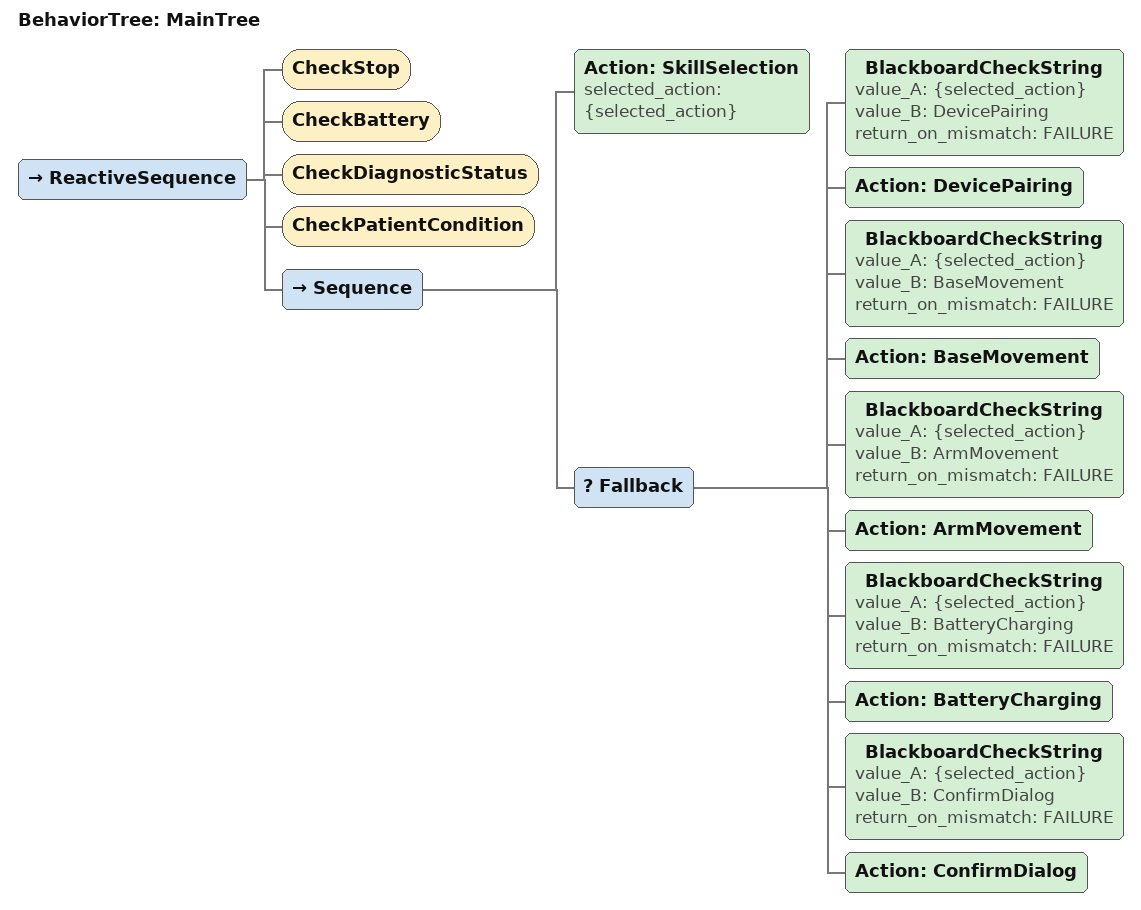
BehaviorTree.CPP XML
<root main_tree_to_execute = "MainTree" >
    <BehaviorTree ID="MainTree">
        <ReactiveSequence>
            <CheckStop/>
            <CheckBattery/>
            <CheckDiagnosticStatus/>
            <CheckPatientCondition/>
            <Sequence>
                <Action ID="SkillSelection" selected_action="{selected_action}" />
                <Fallback>
                    <BlackboardCheckString value_A="{selected_action}" value_B="DevicePairing" return_on_mismatch="FAILURE" />
                        <Action ID="DevicePairing"/>
                    <BlackboardCheckString value_A="{selected_action}" value_B="BaseMovement" return_on_mismatch="FAILURE" />
                        <Action ID="BaseMovement"/>
                    <BlackboardCheckString value_A="{selected_action}" value_B="ArmMovement" return_on_mismatch="FAILURE" />
                        <Action ID="ArmMovement"/>
                    <BlackboardCheckString value_A="{selected_action}" value_B="BatteryCharging" return_on_mismatch="FAILURE" />
                        <Action ID="BatteryCharging"/>
                    <BlackboardCheckString value_A="{selected_action}" value_B="ConfirmDialog" return_on_mismatch="FAILURE" />
                        <Action ID="ConfirmDialog"/>
                </Fallback>
            </Sequence>
        </ReactiveSequence>
    </BehaviorTree>
 </root>
